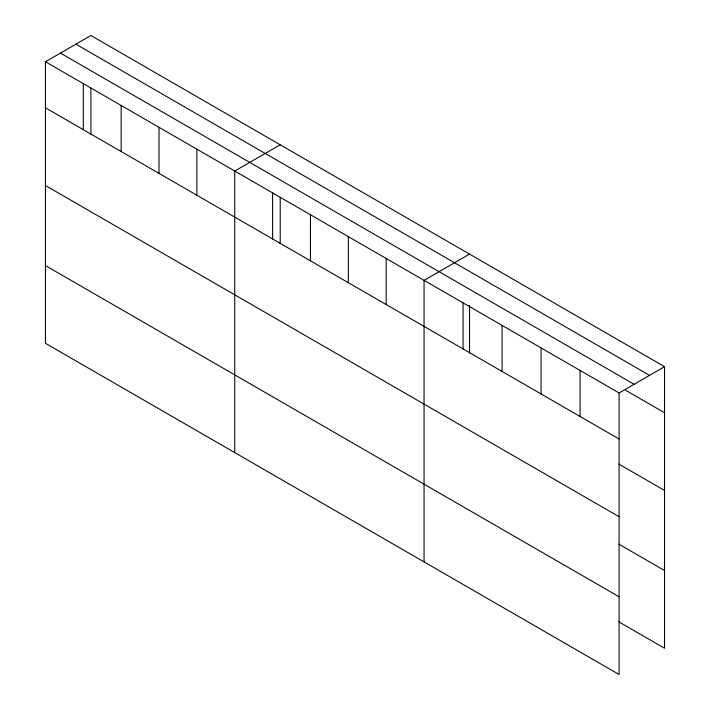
<?xml version="1.0" encoding="UTF-8"?>
<svg xmlns="http://www.w3.org/2000/svg" width="710" height="710" viewBox="0 0 710 710"><rect width="100%" height="100%" fill="white"/><g stroke="black" fill="none" stroke-linecap="round" stroke-linejoin="round"><path stroke-width="1.06" d="M280.21 197.327L280.21 243.734M469.523 305.54L469.523 353.03M45.44 61.752L619.093 392.95L619.093 674.5L45.44 343.303L45.44 61.752L90.907 35.5L664.56 366.697L664.56 648.248L618.898 621.88M280.21 144.796L234.744 171.048L234.744 452.598M469.523 254.091L424.056 280.344L424.056 561.894M619.093 392.95L664.56 366.697M75.899 44.162L649.561 375.359M60.439 53.09L634.101 384.287M625.554 390.234L664.56 412.75M45.44 107.805L619.093 439.002M618.898 464.1L664.56 490.468M45.44 185.514L619.093 516.72M618.898 544.171L664.56 570.538M45.44 265.584L619.093 596.782M580.088 370.425L580.088 416.477M541.082 347.909L541.082 393.961M502.068 325.384L502.068 371.436M463.062 302.859L463.062 348.912M386.187 258.484L386.187 304.537M348.326 236.625L348.326 282.678M310.465 214.766L310.465 260.818M272.605 192.907L272.605 238.959M196.883 149.189L196.883 195.241M159.022 127.33L159.022 173.382M121.162 105.471L121.162 151.523M90.907 88.031L90.907 134.438M83.301 83.611L83.301 129.664"/></g></svg>
